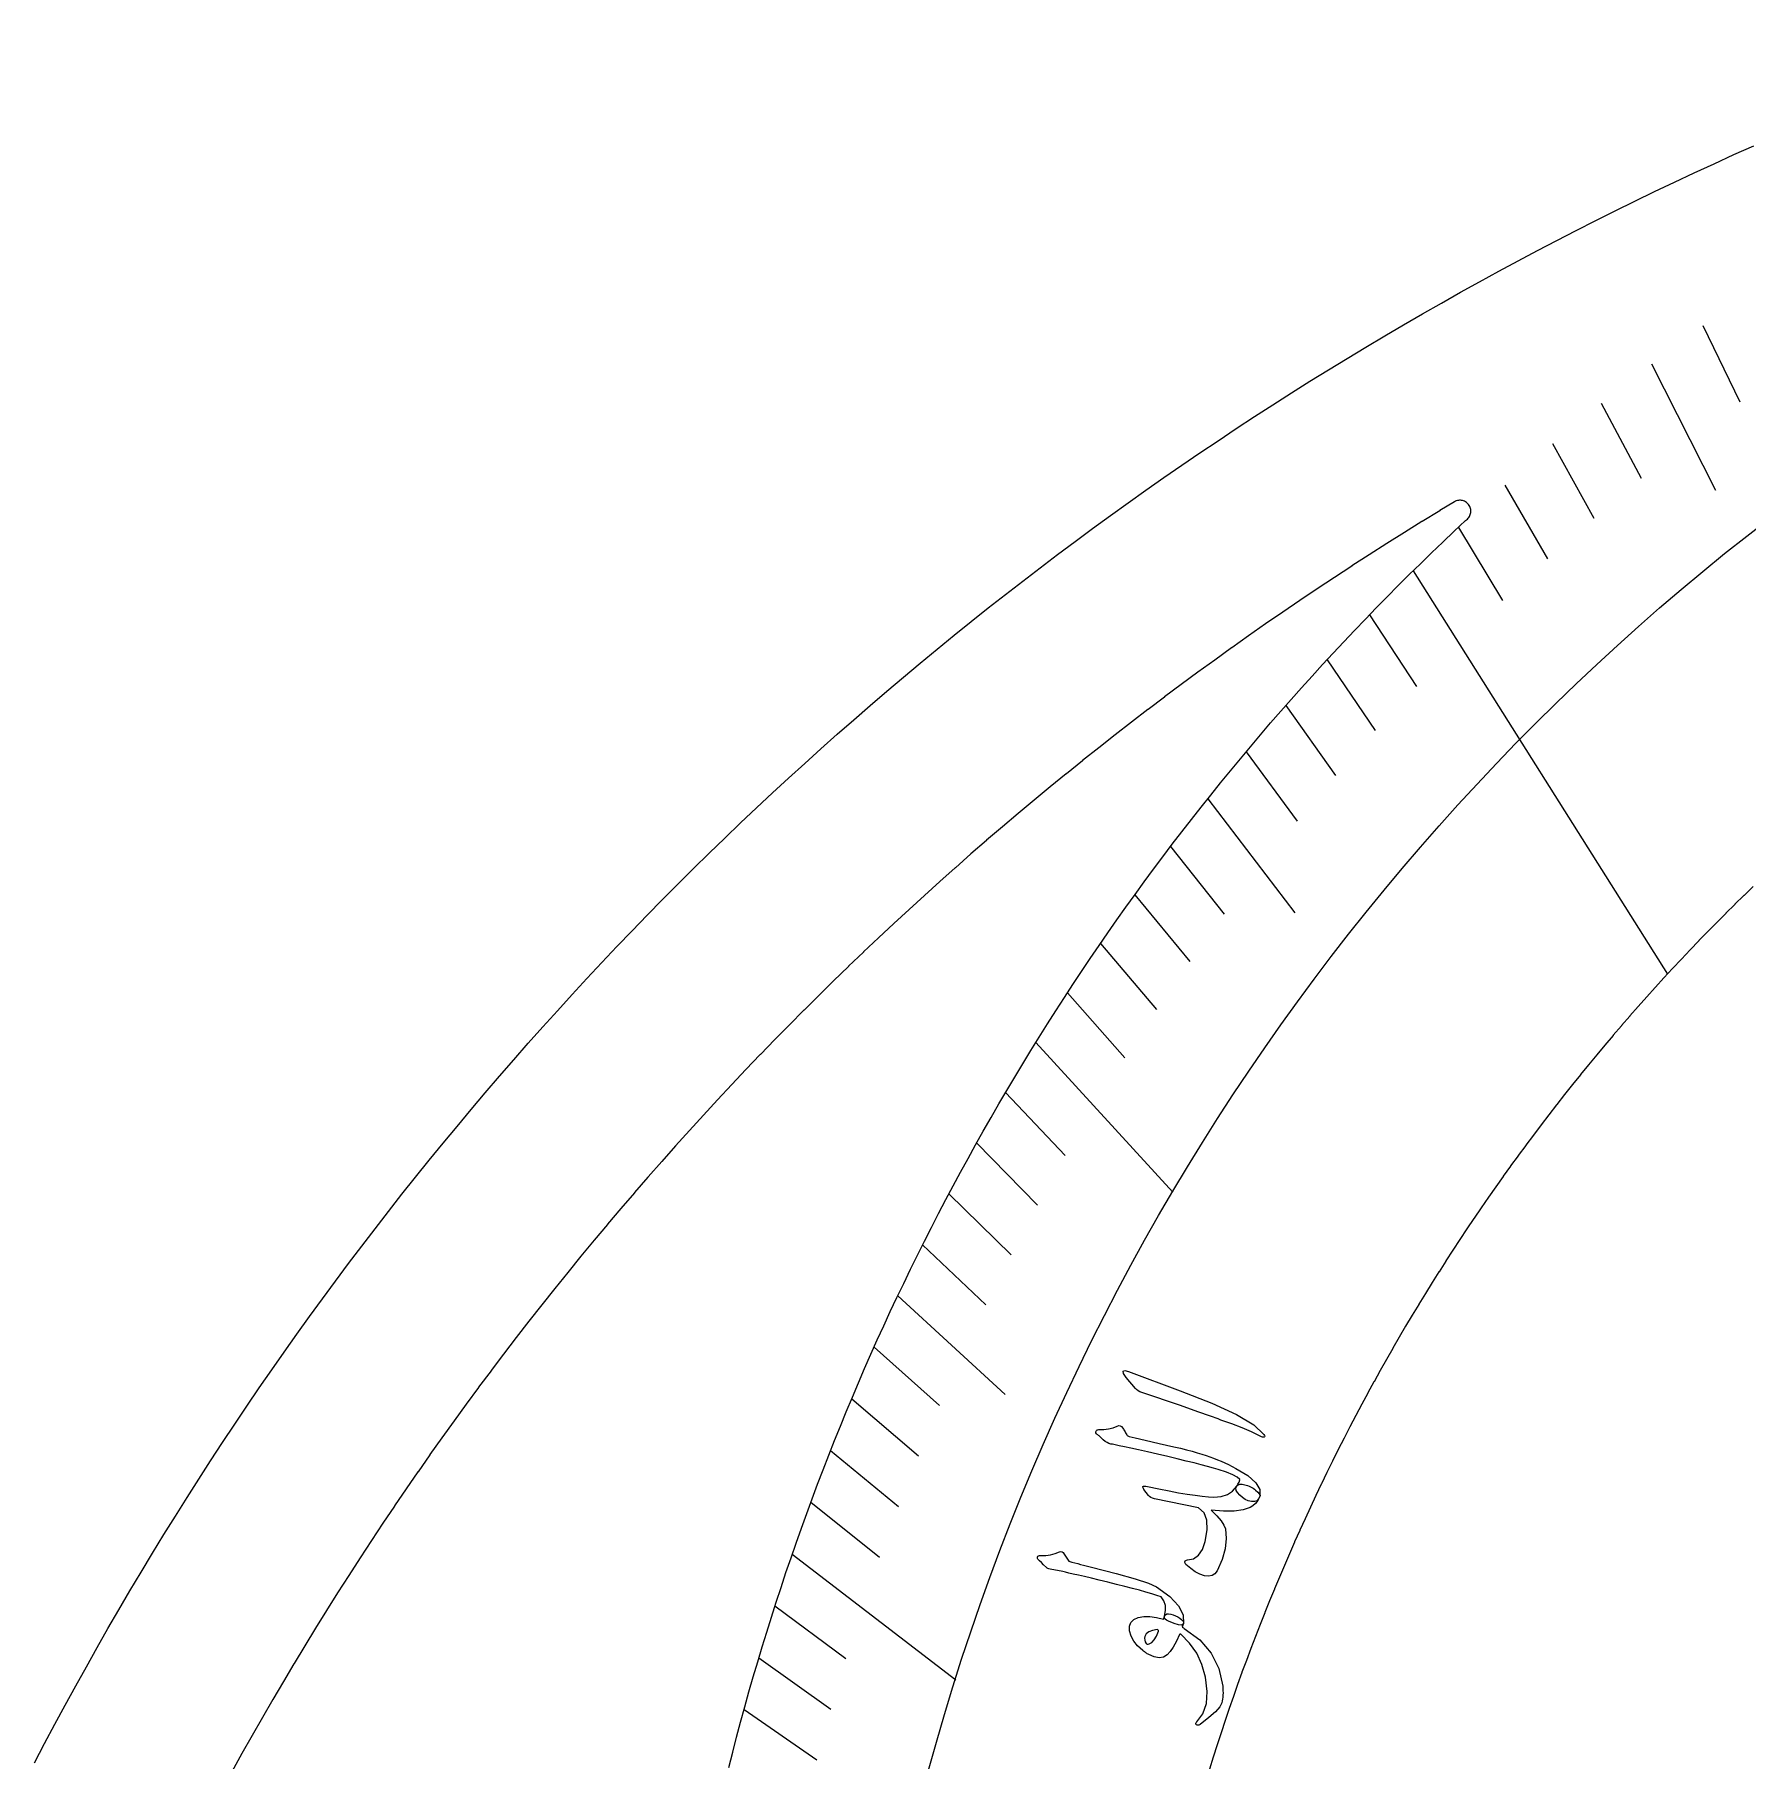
# Model space of a CAD drawing. Header units: millimetres. Extents: x -82 to 82, y -82 to 82.
# Drawn here: x -73.1 to -33.52, y 37.98 to 77.85 of the extents above; entities that cross this region are included whole.
import ezdxf

# ---------------------------------------------------------------- set-up
doc = ezdxf.new("R2010")
doc.units = ezdxf.units.MM
for name, color, linetype in [('CUT_INNER', 6, 'Continuous'), ('CUT_OUTER', 1, 'Continuous'), ('ENGRAVE', 7, 'Continuous'), ('ENGRAVE_FINE', 8, 'Continuous'), ('TEXT', 5, 'Continuous')]:
    doc.layers.add(name, color=color, linetype=linetype)

msp = doc.modelspace()

# ---------------------------------------------------------------- linework, layer by layer
at = {"layer": 'CUT_INNER'}
for points in [[(-57.0554, 37.8229), (-56.9667, 38.1727), (-56.8758, 38.522), (-56.7827, 38.8707), (-56.6875, 39.2188), (-56.5902, 39.5663), (-56.4908, 39.9133), (-56.3892, 40.2596), (-56.2855, 40.6053), (-56.1797, 40.9503), (-56.0717, 41.2947), (-55.9617, 41.6384), (-55.8496, 41.9814), (-55.7353, 42.3238), (-55.6189, 42.6654), (-55.5005, 43.0063), (-55.38, 43.3465), (-55.2573, 43.6859), (-55.1326, 44.0246), (-55.0059, 44.3625), (-54.877, 44.6996), (-54.7461, 45.0359), (-54.6131, 45.3714), (-54.4781, 45.7061), (-54.341, 46.04), (-54.2019, 46.373), (-54.0607, 46.7051), (-53.9175, 47.0364), (-53.7723, 47.3668), (-53.625, 47.6963), (-53.4757, 48.0249), (-53.3244, 48.3525), (-53.1711, 48.6793), (-53.0158, 49.005), (-52.8585, 49.3299), (-52.6992, 49.6537), (-52.538, 49.9766), (-52.3747, 50.2984), (-52.2095, 50.6193), (-52.0423, 50.9391), (-51.8732, 51.258), (-51.7021, 51.5757), (-51.529, 51.8924), (-51.354, 52.2081), (-51.1771, 52.5226), (-50.9983, 52.8361), (-50.8175, 53.1485), (-50.6348, 53.4597), (-50.4502, 53.7699), (-50.2638, 54.0788), (-50.0754, 54.3867), (-49.8851, 54.6934), (-49.693, 54.9989), (-49.499, 55.3032), (-49.3031, 55.6063), (-49.1054, 55.9082), (-48.9058, 56.2089), (-48.7044, 56.5084), (-48.5011, 56.8066), (-48.296, 57.1036), (-48.0891, 57.3993), (-47.8804, 57.6937), (-47.6699, 57.9869), (-47.4576, 58.2787), (-47.2435, 58.5692), (-47.0276, 58.8585), (-46.81, 59.1464), (-46.5906, 59.4329), (-46.3694, 59.7181), (-46.1465, 60.0019), (-45.9218, 60.2844), (-45.6955, 60.5655), (-45.4674, 60.8452), (-45.2376, 61.1234), (-45.0061, 61.4003), (-44.7729, 61.6757), (-44.538, 61.9498), (-44.3014, 62.2223), (-44.0632, 62.4934), (-43.8233, 62.763), (-43.5817, 63.0312), (-43.3386, 63.2979), (-43.0938, 63.563), (-42.8473, 63.8267), (-42.5993, 64.0889), (-42.3496, 64.3495), (-42.0984, 64.6086), (-41.8455, 64.8661), (-41.5911, 65.1221), (-41.3351, 65.3765), (-41.0776, 65.6293), (-40.8185, 65.8806), (-40.5579, 66.1302), (-40.2958, 66.3783), (-40.0321, 66.6248), (-39.9928, 66.6611), (-39.9756, 66.6785), (-39.9603, 66.6976), (-39.9468, 66.7181), (-39.9355, 66.7398), (-39.9263, 66.7625), (-39.9194, 66.786), (-39.9148, 66.81), (-39.9126, 66.8344), (-39.9128, 66.8589), (-39.9154, 66.8832), (-39.9203, 66.9072), (-39.9276, 66.9306), (-39.9371, 66.9531), (-39.9488, 66.9746), (-39.9625, 66.9949), (-39.9782, 67.0137), (-39.9956, 67.0309), (-40.0146, 67.0464), (-40.035, 67.0599), (-40.0567, 67.0713), (-40.0793, 67.0805), (-40.1028, 67.0875), (-40.1268, 67.0922), (-40.1512, 67.0945), (-40.1757, 67.0944), (-40.2, 67.0919), (-40.224, 67.087), (-40.2474, 67.0798), (-40.27, 67.0704), (-40.2916, 67.0588), (-40.6299, 66.8546), (-40.6312, 66.8538), (-41.0393, 66.604), (-41.0406, 66.6032), (-41.4472, 66.351), (-41.4485, 66.3502), (-41.8536, 66.0954), (-41.8548, 66.0946), (-42.2583, 65.8374), (-42.2596, 65.8365), (-42.6615, 65.5768), (-42.6628, 65.576), (-43.0631, 65.3138), (-43.0643, 65.313), (-43.463, 65.0484), (-43.4643, 65.0475), (-43.8613, 64.7805), (-43.8626, 64.7796), (-44.258, 64.5101), (-44.2592, 64.5092), (-44.653, 64.2373), (-44.6542, 64.2365), (-45.0463, 63.9621), (-45.0475, 63.9613), (-45.4379, 63.6845), (-45.4392, 63.6836), (-45.8278, 63.4045), (-45.8291, 63.4036), (-46.216, 63.1222), (-46.2172, 63.1212), (-46.6024, 62.8374), (-46.6037, 62.8365), (-46.9871, 62.5503), (-46.9883, 62.5493), (-47.37, 62.2608), (-47.3713, 62.2598), (-47.7512, 61.9689), (-47.7524, 61.968), (-48.1305, 61.6748), (-48.1317, 61.6738), (-48.508, 61.3783), (-48.5092, 61.3773), (-48.8837, 61.0795), (-48.8849, 61.0785), (-49.2576, 60.7784), (-49.2588, 60.7774), (-49.6296, 60.475), (-49.6308, 60.4741), (-49.9997, 60.1694), (-50.0009, 60.1684), (-50.368, 59.8614), (-50.3691, 59.8605), (-50.7343, 59.5513), (-50.7355, 59.5503), (-51.0988, 59.2388), (-51.0999, 59.2378), (-51.4613, 58.9242), (-51.4624, 58.9232), (-51.8219, 58.6073), (-51.823, 58.6063), (-52.1805, 58.2882), (-52.1816, 58.2872), (-52.5372, 57.967), (-52.5383, 57.9659), (-52.8919, 57.6435), (-52.893, 57.6425), (-53.2446, 57.3179), (-53.2457, 57.3169), (-53.5952, 56.9901), (-53.5964, 56.9891), (-53.9439, 56.6602), (-53.945, 56.6591), (-54.2906, 56.3281), (-54.2917, 56.3271), (-54.6352, 55.9939), (-54.6363, 55.9929), (-54.9777, 55.6577), (-54.9788, 55.6566), (-55.3182, 55.3193), (-55.3193, 55.3182), (-55.6566, 54.9788), (-55.6577, 54.9777), (-55.9929, 54.6363), (-55.9939, 54.6352), (-56.3271, 54.2917), (-56.3281, 54.2906), (-56.6591, 53.945), (-56.6602, 53.9439), (-56.9891, 53.5964), (-56.9901, 53.5952), (-57.3169, 53.2457), (-57.3179, 53.2446), (-57.6425, 52.893), (-57.6435, 52.8919), (-57.9659, 52.5383), (-57.967, 52.5372), (-58.2872, 52.1816), (-58.2882, 52.1805), (-58.6063, 51.823), (-58.6073, 51.8219), (-58.9232, 51.4624), (-58.9242, 51.4613), (-59.2378, 51.0999), (-59.2388, 51.0988), (-59.5503, 50.7355), (-59.5513, 50.7343), (-59.8605, 50.3691), (-59.8614, 50.368), (-60.1684, 50.0009), (-60.1694, 49.9997), (-60.4741, 49.6308), (-60.475, 49.6296), (-60.7774, 49.2588), (-60.7784, 49.2576), (-61.0785, 48.8849), (-61.0795, 48.8837), (-61.3773, 48.5092), (-61.3783, 48.508), (-61.6738, 48.1317), (-61.6748, 48.1305), (-61.968, 47.7524), (-61.9689, 47.7512), (-62.2598, 47.3713), (-62.2608, 47.37), (-62.5493, 46.9883), (-62.5503, 46.9871), (-62.8365, 46.6037), (-62.8374, 46.6024), (-63.1212, 46.2172), (-63.1222, 46.216), (-63.4036, 45.8291), (-63.4045, 45.8278), (-63.6836, 45.4392), (-63.6845, 45.4379), (-63.9613, 45.0475), (-63.9621, 45.0463), (-64.2365, 44.6542), (-64.2373, 44.653), (-64.5092, 44.2592), (-64.5101, 44.258), (-64.7796, 43.8626), (-64.7805, 43.8613), (-65.0475, 43.4643), (-65.0484, 43.463), (-65.313, 43.0643), (-65.3138, 43.0631), (-65.576, 42.6628), (-65.5768, 42.6615), (-65.8365, 42.2596), (-65.8374, 42.2583), (-66.0946, 41.8548), (-66.0954, 41.8536), (-66.3502, 41.4485), (-66.351, 41.4472), (-66.6032, 41.0406), (-66.604, 41.0393), (-66.8538, 40.6312), (-66.8546, 40.6299), (-67.1019, 40.2202), (-67.1026, 40.2189), (-67.3474, 39.8077), (-67.3482, 39.8064), (-67.5904, 39.3937), (-67.5911, 39.3924), (-67.8308, 38.9783), (-67.8316, 38.9769), (-68.0687, 38.5613), (-68.0695, 38.56), (-68.304, 38.1429), (-68.3048, 38.1416), (-68.5368, 37.7231)], [(-33.3892, 58.1726), (-33.6001, 57.9681), (-33.6011, 57.9671), (-33.8107, 57.7613), (-33.8118, 57.7603), (-34.0201, 57.5532), (-34.0212, 57.5521), (-34.2282, 57.3438), (-34.2293, 57.3428), (-34.435, 57.1332), (-34.4361, 57.1321), (-34.6406, 56.9213), (-34.6416, 56.9202), (-34.8448, 56.7081), (-34.8458, 56.707), (-35.0477, 56.4937), (-35.0487, 56.4925), (-35.2493, 56.278), (-35.2503, 56.2769), (-35.4495, 56.0611), (-35.4506, 56.06), (-35.6485, 55.843), (-35.6495, 55.8418), (-35.8461, 55.6236), (-35.8471, 55.6225), (-36.0423, 55.4031), (-36.0433, 55.4019), (-36.2372, 55.1813), (-36.2382, 55.1802), (-36.4307, 54.9584), (-36.4317, 54.9572), (-36.6228, 54.7342), (-36.6238, 54.7331), (-36.8136, 54.5089), (-36.8146, 54.5078), (-37.003, 54.2825), (-37.0039, 54.2813), (-37.1909, 54.0549), (-37.1919, 54.0537), (-37.3775, 53.8261), (-37.3785, 53.8249), (-37.5627, 53.5962), (-37.5637, 53.595), (-37.7465, 53.3651), (-37.7474, 53.3639), (-37.9288, 53.1329), (-37.9298, 53.1317), (-38.1097, 52.8997), (-38.1107, 52.8984), (-38.2892, 52.6653), (-38.2901, 52.6641), (-38.4672, 52.4298), (-38.4682, 52.4286), (-38.6438, 52.1932), (-38.6447, 52.192), (-38.819, 51.9556), (-38.8199, 51.9543), (-38.9926, 51.7168), (-38.9935, 51.7156), (-39.1648, 51.477), (-39.1657, 51.4758), (-39.3356, 51.2362), (-39.3365, 51.235), (-39.5048, 50.9943), (-39.5057, 50.9931), (-39.6726, 50.7514), (-39.6735, 50.7502), (-39.8389, 50.5075), (-39.8397, 50.5062), (-40.0036, 50.2625), (-40.0045, 50.2612), (-40.1669, 50.0166), (-40.1677, 50.0153), (-40.3286, 49.7696), (-40.3295, 49.7683), (-40.4889, 49.5217), (-40.4897, 49.5204), (-40.6476, 49.2727), (-40.6484, 49.2714), (-40.8048, 49.0228), (-40.8056, 49.0215), (-40.9604, 48.772), (-40.9612, 48.7707), (-41.1145, 48.5202), (-41.1153, 48.5189), (-41.267, 48.2674), (-41.2678, 48.2661), (-41.418, 48.0138), (-41.4188, 48.0124), (-41.5675, 47.7592), (-41.5682, 47.7578), (-41.7153, 47.5037), (-41.7161, 47.5023), (-41.8616, 47.2472), (-41.8624, 47.2459), (-42.0064, 46.9899), (-42.0071, 46.9886), (-42.1495, 46.7318), (-42.1503, 46.7304), (-42.2911, 46.4727), (-42.2918, 46.4713), (-42.431, 46.2128), (-42.4318, 46.2114), (-42.5694, 45.952), (-42.5701, 45.9506), (-42.7062, 45.6904), (-42.7069, 45.689), (-42.8413, 45.4279), (-42.842, 45.4265), (-42.9749, 45.1646), (-42.9756, 45.1633), (-43.1068, 44.9005), (-43.1075, 44.8992), (-43.2371, 44.6356), (-43.2378, 44.6343), (-43.3658, 44.3699), (-43.3664, 44.3686), (-43.4928, 44.1035), (-43.4935, 44.1021), (-43.6182, 43.8362), (-43.6189, 43.8348), (-43.742, 43.5682), (-43.7426, 43.5668), (-43.8641, 43.2994), (-43.8647, 43.298), (-43.9846, 43.0299), (-43.9852, 43.0285), (-44.1034, 42.7596), (-44.104, 42.7582), (-44.2205, 42.4887), (-44.2211, 42.4873), (-44.336, 42.217), (-44.3366, 42.2156), (-44.4498, 41.9446), (-44.4504, 41.9432), (-44.562, 41.6715), (-44.5625, 41.6701), (-44.6724, 41.3977), (-44.673, 41.3963), (-44.7812, 41.1233), (-44.7818, 41.1219), (-44.8883, 40.8482), (-44.8889, 40.8468), (-44.9937, 40.5724), (-44.9943, 40.571), (-45.0974, 40.296), (-45.098, 40.2946), (-45.1994, 40.019), (-45.2, 40.0176), (-45.2997, 39.7414), (-45.3003, 39.7399), (-45.3984, 39.4631), (-45.3989, 39.4617), (-45.4952, 39.1842), (-45.4957, 39.1828), (-45.5904, 38.9048), (-45.5909, 38.9033), (-45.6839, 38.6248), (-45.6844, 38.6233), (-45.7756, 38.3442), (-45.7761, 38.3427), (-45.8657, 38.063), (-45.8661, 38.0616), (-45.954, 37.7813)]]:
    msp.add_lwpolyline(points, dxfattribs=at)
at = {"layer": 'CUT_OUTER'}
msp.add_lwpolyline([(-73.0975, 37.9247), (-72.8634, 38.3725), (-72.6266, 38.8188), (-72.387, 39.2637), (-72.1447, 39.7072), (-71.8997, 40.1491), (-71.652, 40.5895), (-71.4016, 41.0284), (-71.1485, 41.4657), (-70.8928, 41.9015), (-70.6343, 42.3357), (-70.3732, 42.7683), (-70.1095, 43.1993), (-69.8431, 43.6287), (-69.5741, 44.0564), (-69.3025, 44.4825), (-69.0282, 44.9069), (-68.7514, 45.3296), (-68.4719, 45.7506), (-68.1899, 46.1698), (-67.9054, 46.5874), (-67.6182, 47.0032), (-67.3285, 47.4172), (-67.0363, 47.8294), (-66.7416, 48.2398), (-66.4443, 48.6484), (-66.1446, 49.0552), (-65.8424, 49.4602), (-65.5376, 49.8632), (-65.2304, 50.2644), (-64.9208, 50.6637), (-64.6087, 51.0611), (-64.2942, 51.4566), (-63.9772, 51.8501), (-63.6579, 52.2417), (-63.3361, 52.6313), (-63.012, 53.0189), (-62.6855, 53.4046), (-62.3566, 53.7882), (-62.0254, 54.1698), (-61.6919, 54.5494), (-61.356, 54.9269), (-61.0178, 55.3023), (-60.6774, 55.6757), (-60.3346, 56.0469), (-59.9896, 56.4161), (-59.6423, 56.7831), (-59.2927, 57.148), (-58.941, 57.5107), (-58.587, 57.8713), (-58.2308, 58.2297), (-57.8724, 58.5859), (-57.5118, 58.9399), (-57.1491, 59.2917), (-56.7842, 59.6412), (-56.4172, 59.9885), (-56.0481, 60.3336), (-55.6768, 60.6763), (-55.3034, 61.0168), (-54.928, 61.355), (-54.5505, 61.6909), (-54.171, 62.0244), (-53.7894, 62.3556), (-53.4057, 62.6845), (-53.0201, 63.011), (-52.6325, 63.3352), (-52.2429, 63.6569), (-51.8513, 63.9763), (-51.4578, 64.2932), (-51.0623, 64.6078), (-50.6649, 64.9199), (-50.2656, 65.2295), (-49.8644, 65.5367), (-49.4614, 65.8414), (-49.0565, 66.1437), (-48.6497, 66.4434), (-48.2411, 66.7407), (-47.8307, 67.0354), (-47.4184, 67.3277), (-47.0044, 67.6174), (-46.5886, 67.9045), (-46.1711, 68.1891), (-45.7518, 68.4711), (-45.3309, 68.7505), (-44.9082, 69.0274), (-44.4838, 69.3016), (-44.0577, 69.5733), (-43.63, 69.8423), (-43.2006, 70.1087), (-42.7696, 70.3725), (-42.337, 70.6336), (-41.9028, 70.892), (-41.467, 71.1478), (-41.0297, 71.4009), (-40.5908, 71.6513), (-40.1504, 71.899), (-39.7085, 72.144), (-39.2651, 72.3863), (-38.8202, 72.6259), (-38.3738, 72.8627), (-37.926, 73.0968), (-37.4768, 73.3281), (-37.0262, 73.5567), (-36.5741, 73.7825), (-36.1207, 74.0055), (-35.666, 74.2257), (-35.2099, 74.4432), (-34.7524, 74.6578), (-34.2937, 74.8697), (-33.8336, 75.0787), (-33.3723, 75.2849)], dxfattribs=at)
at = {"layer": 'ENGRAVE'}
for points in [[(-41.2425, 65.4678), (-35.3706, 56.1469)], [(-49.9622, 54.5696), (-46.7983, 51.1139)], [(-55.5899, 42.7496), (-51.8141, 39.8459)]]:
    msp.add_lwpolyline(points, dxfattribs=at)
msp.add_circle((0, 23.532), 54.3217, dxfattribs=at)
at = {"layer": 'ENGRAVE_FINE'}
for points in [[(-34.5549, 71.1294), (-33.6993, 69.3681)], [(-35.7411, 70.2453), (-34.2586, 67.3317)], [(-36.8993, 69.3359), (-35.977, 67.6029)], [(-38.029, 68.4024), (-37.0738, 66.6843)], [(-39.1297, 67.4458), (-38.1419, 65.7432)], [(-40.201, 66.4672), (-39.1809, 64.7806)], [(-42.2538, 64.4487), (-41.1699, 62.7955)], [(-43.2345, 63.4109), (-42.1193, 61.7753)], [(-44.1846, 62.3557), (-43.0383, 60.738)], [(-45.1037, 61.284), (-43.9267, 59.6848)], [(-45.9917, 60.197), (-43.978, 57.5614)], [(-46.8484, 59.0958), (-45.6112, 57.5351)], [(-47.6739, 57.9814), (-46.407, 56.4406)], [(-48.468, 56.8548), (-47.1719, 55.3345)], [(-49.2307, 55.7172), (-47.9058, 54.2178)], [(-50.6625, 53.4129), (-49.2811, 51.9565)], [(-51.3317, 52.2481), (-49.9227, 50.814)], [(-51.9699, 51.0762), (-50.5338, 49.6648)], [(-52.5774, 49.8981), (-51.1145, 48.5098)], [(-53.1543, 48.7148), (-50.6695, 46.4376)], [(-53.7009, 47.5271), (-52.1859, 46.1863)], [(-54.2175, 46.3359), (-52.6771, 45.0194)], [(-54.7043, 45.1421), (-53.139, 43.8504)], [(-55.1617, 43.9464), (-53.5719, 42.6798)], [(-55.9894, 41.5526), (-54.3522, 40.3375)], [(-56.3605, 40.3559), (-54.7003, 39.1672)], [(-56.7037, 39.1605), (-55.021, 37.9984)]]:
    msp.add_lwpolyline(points, dxfattribs=at)
at = {"layer": 'TEXT'}
for points in [[(-47.8734, 46.8321), (-47.9368, 46.9209), (-47.9487, 46.9733), (-47.9092, 46.9892), (-47.8183, 46.9686), (-46.6249, 46.5196), (-45.8945, 46.2393), (-45.3298, 45.9775), (-44.9297, 45.7362), (-44.6937, 45.5164), (-44.6785, 45.4902), (-44.6729, 45.4708), (-44.6769, 45.4582), (-44.6905, 45.4525), (-44.7081, 45.4513), (-44.7286, 45.4542), (-44.7521, 45.4615), (-44.7785, 45.473), (-44.98, 45.5718), (-45.1982, 45.6672), (-45.4332, 45.7593), (-45.6851, 45.8479), (-45.7503, 45.8721), (-45.9275, 45.9358), (-46.2167, 46.0385), (-46.6181, 46.1799), (-47.5131, 46.483), (-47.5592, 46.5022), (-47.5994, 46.5247), (-47.6338, 46.5503), (-47.6623, 46.5791)], [(-48.5444, 45.513), (-48.5631, 45.5323), (-48.5738, 45.5517), (-48.5767, 45.5713), (-48.5716, 45.5911), (-48.5615, 45.6063), (-48.5469, 45.6173), (-48.5279, 45.6239), (-48.5044, 45.6263), (-48.3886, 45.6265), (-48.2801, 45.6403), (-48.1789, 45.6677), (-48.0849, 45.7085), (-48.0471, 45.7186), (-48.0126, 45.7138), (-47.9813, 45.6942), (-47.9534, 45.6597), (-47.9403, 45.6387), (-47.9273, 45.6173), (-47.9145, 45.5956), (-47.9018, 45.5737), (-47.8891, 45.5517), (-47.8762, 45.5301), (-47.8632, 45.5088), (-47.8501, 45.4877), (-47.8032, 45.4696), (-47.6653, 45.4339), (-47.4365, 45.3805), (-47.1169, 45.3088), (-46.9413, 45.2694), (-46.7768, 45.2313), (-46.6234, 45.1945), (-46.4812, 45.1591), (-46.3505, 45.1249), (-46.2318, 45.0919), (-46.125, 45.06), (-46.0302, 45.0293), (-45.9417, 44.9984), (-45.8541, 44.9656), (-45.7673, 44.9311), (-45.6813, 44.8948), (-45.5959, 44.8567), (-45.5107, 44.8165), (-45.4257, 44.7742), (-45.341, 44.73), (-45.0658, 44.5625), (-44.882, 44.3997), (-44.7893, 44.2417), (-44.7877, 44.0881), (-44.8145, 44.025), (-44.8555, 43.9835), (-44.9107, 43.9638), (-44.9803, 43.9656), (-45.0547, 43.9842), (-45.1245, 44.0145), (-45.1897, 44.0566), (-45.2502, 44.1105), (-45.3019, 44.1696), (-45.3313, 44.2229), (-45.3385, 44.2702), (-45.3235, 44.3116), (-45.3071, 44.3414), (-45.2925, 44.3681), (-45.2797, 44.3918), (-45.2686, 44.4124), (-45.2596, 44.4306), (-45.2534, 44.4468), (-45.2498, 44.4611), (-45.2489, 44.4735), (-45.3092, 44.5266), (-45.4123, 44.5829), (-45.5583, 44.6421), (-45.7472, 44.7041), (-45.8612, 44.7373), (-45.9926, 44.7735), (-46.1416, 44.8126), (-46.3081, 44.8547), (-46.4924, 44.9), (-46.6946, 44.9489), (-46.9147, 45.0013), (-47.1527, 45.0571), (-47.3858, 45.1109), (-47.5909, 45.1574), (-47.7679, 45.1967), (-47.9168, 45.2288), (-48.0375, 45.2543), (-48.1298, 45.2735), (-48.1936, 45.2864), (-48.2289, 45.2931), (-48.2734, 45.3054), (-48.3178, 45.3258), (-48.3622, 45.3543), (-48.4063, 45.391), (-48.4273, 45.4118), (-48.4472, 45.431), (-48.4661, 45.4487), (-48.4839, 45.4647), (-48.5006, 45.4792), (-48.5163, 45.4921), (-48.5309, 45.5033), (-48.5444, 45.513)], [(-44.7851, 44.0814), (-44.8329, 43.9916), (-44.8864, 43.9188), (-44.9454, 43.863), (-45.0102, 43.8242), (-45.1758, 43.7724), (-45.3818, 43.7455), (-45.6282, 43.7434), (-45.9153, 43.7658), (-45.7831, 43.6354), (-45.6836, 43.5204), (-45.6168, 43.4209), (-45.5829, 43.3365), (-45.5624, 43.1123), (-45.5878, 42.8756), (-45.6589, 42.6258), (-45.7755, 42.3624), (-45.825, 42.2946), (-45.8901, 42.2535), (-45.9707, 42.2392), (-46.067, 42.2517), (-46.1718, 42.2871), (-46.2779, 42.3415), (-46.3853, 42.4152), (-46.4939, 42.5082), (-46.5076, 42.5235), (-46.5161, 42.5394), (-46.5195, 42.556), (-46.5177, 42.5733), (-46.509, 42.5927), (-46.4959, 42.606), (-46.4782, 42.6133), (-46.456, 42.6145), (-46.3186, 42.6428), (-46.2053, 42.7228), (-46.1156, 42.8545), (-46.0492, 43.0381), (-46.0009, 43.3119), (-46.01, 43.5333), (-46.0771, 43.7024), (-46.2029, 43.8194), (-47.2188, 44.0301), (-47.2644, 44.042), (-47.3027, 44.0579), (-47.3336, 44.0778), (-47.3571, 44.1016), (-47.4638, 44.246), (-47.4773, 44.2659), (-47.4858, 44.283), (-47.4892, 44.2971), (-47.4875, 44.3083), (-47.4744, 44.3188), (-47.4526, 44.3233), (-47.4221, 44.3219), (-47.383, 44.3144), (-47.1245, 44.2583), (-46.8851, 44.2096), (-46.6646, 44.1684), (-46.463, 44.1348), (-46.2805, 44.1081), (-46.1174, 44.088), (-45.9737, 44.0744), (-45.8493, 44.0674), (-45.6791, 44.0805), (-45.5345, 44.1263), (-45.4153, 44.2049), (-45.3213, 44.3163), (-45.2925, 44.3464), (-45.2516, 44.3626), (-45.1986, 44.3648), (-45.1334, 44.3529), (-45.1008, 44.3428), (-45.0685, 44.3313), (-45.0364, 44.3186), (-45.0045, 44.3046), (-44.9732, 44.2887), (-44.9426, 44.2704), (-44.9127, 44.2497), (-44.8837, 44.2266), (-44.8327, 44.1802), (-44.7992, 44.1405), (-44.7834, 44.1076), (-44.7851, 44.0814)], [(-49.7168, 42.4394), (-49.7827, 42.5038), (-49.8351, 42.5543), (-49.8741, 42.5911), (-49.8997, 42.614), (-49.9153, 42.6302), (-49.9245, 42.6469), (-49.9273, 42.664), (-49.9237, 42.6816), (-49.9135, 42.6993), (-49.8984, 42.7114), (-49.8785, 42.718), (-49.8538, 42.7191), (-49.7339, 42.7214), (-49.6211, 42.7358), (-49.5154, 42.7621), (-49.4168, 42.8004), (-49.3863, 42.8099), (-49.358, 42.8051), (-49.3318, 42.7858), (-49.3077, 42.7521), (-49.201, 42.5833), (-49.1311, 42.5649), (-49.0624, 42.5469), (-48.9949, 42.5294), (-48.9286, 42.5123), (-48.8635, 42.4956), (-48.7996, 42.4795), (-48.737, 42.4637), (-48.6755, 42.4484), (-48.1071, 42.3057), (-47.6676, 42.1815), (-47.3567, 42.0769), (-47.1742, 41.9926), (-46.8702, 41.7696), (-46.6649, 41.5547), (-46.5582, 41.3478), (-46.5501, 41.1481), (-46.5519, 41.1434), (-46.5537, 41.1386), (-46.5554, 41.1339), (-46.5572, 41.1291), (-46.5952, 41.1112), (-46.6644, 41.1165), (-46.765, 41.1452), (-46.8969, 41.1973), (-46.9443, 41.2203), (-46.975, 41.2473), (-46.9889, 41.2782), (-46.9861, 41.3131), (-46.9644, 41.4441), (-46.9701, 41.5624), (-47.0033, 41.6682), (-47.0641, 41.7614), (-47.1668, 41.7965), (-47.2847, 41.8336), (-47.4177, 41.8728), (-47.566, 41.9139), (-47.7288, 41.957), (-47.9054, 42.0022), (-48.0957, 42.0493), (-48.2999, 42.0984), (-48.5, 42.148), (-48.6802, 42.1918), (-48.8403, 42.23), (-48.9804, 42.2625), (-49.1002, 42.29), (-49.1995, 42.3131), (-49.2782, 42.332), (-49.3364, 42.3467), (-49.6316, 42.4012), (-49.6594, 42.41), (-49.6829, 42.4193), (-49.702, 42.4291), (-49.7168, 42.4394)], [(-46.5326, 41.033), (-46.1749, 40.7724), (-45.9087, 40.4634), (-45.7328, 40.1064), (-45.6458, 39.7011), (-45.6413, 39.6474), (-45.6386, 39.5951), (-45.6378, 39.5441), (-45.6389, 39.4945), (-45.6421, 39.4466), (-45.6476, 39.4008), (-45.6554, 39.3571), (-45.6655, 39.3156), (-45.715, 39.2205), (-45.8153, 39.106), (-45.9663, 38.9717), (-46.1678, 38.8168), (-46.1943, 38.8017), (-46.2172, 38.7952), (-46.2366, 38.7974), (-46.2525, 38.8082), (-46.2623, 38.8238), (-46.2636, 38.8406), (-46.2563, 38.8585), (-46.2405, 38.8775), (-46.1005, 39.0623), (-46.0216, 39.2955), (-46.0031, 39.578), (-46.044, 39.911), (-46.124, 40.2012), (-46.2455, 40.463), (-46.409, 40.6964), (-46.6151, 40.9012), (-46.6242, 40.9036), (-46.6322, 40.9035), (-46.639, 40.901), (-46.6447, 40.896), (-46.7152, 40.7354), (-46.7859, 40.6026), (-46.8572, 40.4976), (-46.9291, 40.4204), (-47.0148, 40.3714), (-47.1142, 40.3568), (-47.2274, 40.3768), (-47.3543, 40.4316), (-47.3706, 40.4405), (-47.3869, 40.4501), (-47.4033, 40.4604), (-47.4199, 40.4714), (-47.4368, 40.4832), (-47.4544, 40.496), (-47.4727, 40.5097), (-47.4917, 40.5244), (-47.6105, 40.6313), (-47.701, 40.7422), (-47.7631, 40.857), (-47.7968, 40.9756), (-47.7987, 41.0853), (-47.7656, 41.1732), (-47.6977, 41.2391), (-47.595, 41.2829), (-47.466, 41.3063), (-47.3258, 41.3078), (-47.1742, 41.2877), (-47.0115, 41.2459), (-47.008, 41.2554), (-47.005, 41.2648), (-47.0025, 41.2739), (-47.0003, 41.2828), (-46.9981, 41.2918), (-46.9955, 41.3009), (-46.9925, 41.3102), (-46.9891, 41.3197), (-46.9699, 41.3495), (-46.9394, 41.3667), (-46.8978, 41.3715), (-46.845, 41.3637), (-46.7897, 41.3478), (-46.7359, 41.3263), (-46.6835, 41.2992), (-46.6326, 41.2665), (-46.5896, 41.2328), (-46.5612, 41.2026), (-46.5475, 41.176), (-46.5483, 41.1529), (-46.5824, 41.0625), (-46.5738, 41.0586), (-46.5626, 41.0524), (-46.5489, 41.0438), (-46.5326, 41.033)], [(-47.1618, 41.0063), (-47.2695, 40.9886), (-47.3529, 40.9562), (-47.4119, 40.9092), (-47.4464, 40.8477), (-47.4503, 40.8049), (-47.4465, 40.7641), (-47.4351, 40.7254), (-47.416, 40.6887), (-47.4039, 40.6747), (-47.3879, 40.6676), (-47.368, 40.6672), (-47.3443, 40.6737), (-47.2821, 40.7075), (-47.2258, 40.7686), (-47.1752, 40.857), (-47.1301, 40.9726), (-47.1281, 40.9856), (-47.1327, 40.9955), (-47.1439, 41.0024), (-47.1618, 41.0063)]]:
    msp.add_lwpolyline(points, close=True, dxfattribs=at)

doc.saveas('drawing.dxf')
